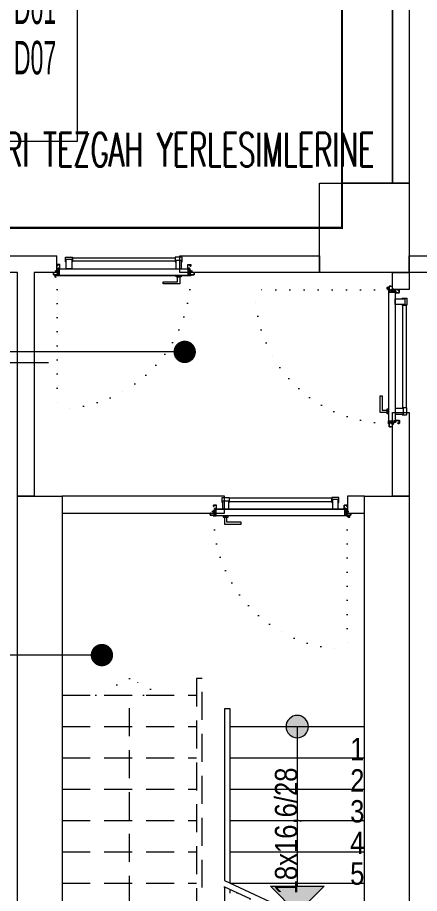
# Model space of a CAD drawing. Header units: metres. Extents: x -13194 to 152406, y -14653 to 29421.
# Drawn here: x 6470 to 6829, y 2645 to 3428 of the extents above; entities that cross this region are included whole.
import ezdxf
from ezdxf.enums import TextEntityAlignment as Align

# ---------------------------------------------------------------- set-up
doc = ezdxf.new("R2010")
doc.units = ezdxf.units.M
doc.header["$LTSCALE"] = 100
doc.header["$MEASUREMENT"] = 0
doc.linetypes.add('DOT2', pattern=[0.125, 0, -0.125])
doc.linetypes.add('HIDDEN', pattern=[0.375, 0.25, -0.125])
doc.layers.get('0').update_dxf_attribs({"color": 9, "lineweight": 9})
for name, color, linetype, lineweight in [('00', 9, 'Continuous', 9), ('01', 9, 'Continuous', 9), ('05', 9, 'Continuous', 9), ('06D', 9, 'Continuous', 9), ('10', 9, 'Continuous', 9), ('14', 9, 'Continuous', 9), ('19', 9, 'Continuous', 9), ('19D', 9, 'DOT2', 9), ('20', 9, 'DOT2', 9), ('21', 9, 'Continuous', 9), ('21_mahal200', 9, 'Continuous', 9), ('E-LINYE', 7, 'Continuous', 30)]:
    doc.layers.add(name, color=color, linetype=linetype, lineweight=lineweight)
doc.styles.add('Arial', font='arial.ttf', dxfattribs={"height": 2.5})
doc.styles.add('E-YAZI', font='txttw.shx')
doc.styles.add('MuuM_TEXT-ITALIC', font='ARIALNI.TTF')
doc.styles.add('MuuM_TEXT-STANDART', font='ARIALN.TTF')
doc.dimstyles.new('MuuM_DIM200', dxfattribs={"dimscale": 20, "dimtxt": 2, "dimasz": 1, "dimexe": 1, "dimexo": 1, "dimgap": 1, "dimtad": 1, "dimdec": 1, "dimrnd": 0.5, "dimdsep": 46, "dimtxsty": 'MuuM_TEXT-STANDART', "dimblk": 'ARCHTICK', "dimcen": 0, "dimdle": 0.15, "dimclrd": 256, "dimclre": 256, "dimclrt": 256, "dimadec": 0, "dimazin": 0, "dimtfac": 5, "dimtdec": 1, "dimtix": 1, "dimtmove": 2, "dimatfit": 3, "dimldrblk": 'DOT', "dimfxl": 3, "dimfxlon": 1, "dimtolj": 1, "dimlwd": -1, "dimlwe": -1, "dimarcsym": 0})

# ---------------------------------------------------------------- blocks, each defined once
blk = doc.blocks.new('p-kolon_80x80')
blk.add_lwpolyline([(-40, -40), (40, -40), (40, 40), (-40, 40)], close=True)
blk = doc.blocks.new('2.bod.sitatik')
at = {"layer": '01'}
blk.add_lwpolyline([(6510, -5630), (6510, -5630), (6510, -5630), (6510, -6180), (6780, -6180), (6780, -5765), (6780, -5765), (6780, -5630), (6820, -5630), (6820, -6230), (6470, -6230), (6470, -5630), (6510, -5630)], dxfattribs=at)
at = {"layer": '01', "xscale": -1, "rotation": 180}
blk.add_blockref('p-kolon_80x80', (6780, -5390), dxfattribs=at)
blk = doc.blocks.new('p-işyeri')
at = {"color": 0, "const_width": 2}
blk.add_lwpolyline([(200, 0), (200, 700), (-200, 700), (-200, 0)], close=True, dxfattribs=at)
blk = doc.blocks.new('p-birim')
blk.add_lwpolyline([(0, 0), (1, 0), (1, 1), (0, 1)], close=True)
blk = doc.blocks.new('0_arrowstairs')
blk.add_lwpolyline([(0, 0), (0, -30), (15, 0), (0, 30)], close=True)
blk = doc.blocks.new('p-M01-M02_M03')
at = {"layer": '19'}
h = blk.add_hatch(color=256, dxfattribs=at)
h.dxf.hatch_style = 1
h.paths.add_polyline_path([(186, -201.29), (234, -201.29), (210, -177.25)])
h = blk.add_hatch(color=256, dxfattribs=at)
h.dxf.hatch_style = 1
edge = h.paths.add_edge_path()
edge.add_arc((210, -344), 10, 0, 360)
for points in [[(145, -206.33), (270, -148)], [(145, -206.33), (270, -148)], [(210, -344), (210, -201.29), (210, -201.29)], [(150, -204), (150, -360), (150, -360), (145, -360), (145, -360), (145, -206.33)]]:
    blk.add_lwpolyline(points, dxfattribs=at)
blk.add_lwpolyline([(186, -201.29), (234, -201.29), (210, -177.25)], close=True, dxfattribs=at)
at = {"layer": '19', "linetype": 'Continuous'}
for points in [[(210, -176), (270, -176)], [(150, -204), (270, -204)], [(150, -232), (270, -232)], [(150, -260), (270, -260)], [(150, -288), (270, -288)], [(150, -316), (270, -316)], [(150, -344), (270, -344)]]:
    blk.add_lwpolyline(points, dxfattribs=at)
at = {"layer": '19'}
blk.add_circle((210, -344), 10, dxfattribs=at)
at = {"layer": '19D', "linetype": 'HIDDEN'}
for points in [[(145, -200.74), (145, -125), (125, -125), (125, -125), (125, -387), (120, -387), (120, -120), (120, -120), (150, -120), (150, -198.41)], [(150, -120), (270, -120)], [(210, -165), (210, -120)], [(0, -148), (120, -148)], [(145, -200.74), (270, -142.41)], [(150, -148), (258.02, -148)], [(0, -176), (120, -176)], [(150, -176), (198.02, -176)], [(0, -204), (120, -204)], [(0, -232), (120, -232)], [(0, -260), (120, -260)], [(0, -288), (120, -288)], [(0, -316), (120, -316)], [(0, -344), (120, -344)], [(0, -372), (120, -372)]]:
    blk.add_lwpolyline(points, dxfattribs=at)
at = {"layer": '19D', "linetype": 'HIDDEN', "extrusion": (0, 0, -1)}
blk.add_lwpolyline([(-60, -148), (-60, -372)], dxfattribs=at)
at = {"layer": '19D'}
blk.add_lwpolyline([(145, -200.74), (270, -142.41)], dxfattribs=at)
at = {"layer": '19D', "linetype": 'HIDDEN', "extrusion": (0, 0, -1)}
blk.add_circle((-60, -148), 5, dxfattribs=at)
at = {"layer": '19D', "linetype": 'HIDDEN', "extrusion": (0, 0, -1), "zscale": -1, "rotation": 90}
blk.add_blockref('0_arrowstairs', (-210, -120), dxfattribs=at)
at = {"layer": '19D', "linetype": 'HIDDEN', "extrusion": (0, 0, -1), "rotation": 270}
blk.add_blockref('0_arrowstairs', (-60, -372), dxfattribs=at)
blk = doc.blocks.new('*U19')
at = {"ltscale": 15}
for p, q in [((-24.9, 0.9), (-25.7, 0)), ((-24.9, -0.9), (-25.7, 0)), ((-22.9, 1.5), (-24.9, 0.9)), ((-22.9, 1.5), (-22.9, -1.5)), ((-21.2, -2.7), (-18.1, 2.8)), ((-21, -2.7), (-17.9, 2.7)), ((-19.7, -2.7), (-16.6, 2.8)), ((-19.5, -2.7), (-16.4, 2.7)), ((-18.5, 1.5), (-18.3, 2)), ((-18.2, -2.7), (-15.1, 2.8)), ((-18, -2.7), (-14.9, 2.7)), ((-17, 1.5), (-16.8, 2)), ((-16.7, -2.7), (-13.6, 2.8)), ((-16.5, -2.7), (-13.4, 2.7)), ((-15.5, 1.5), (-15.3, 2)), ((-15.2, -2.7), (-12.1, 2.8)), ((-15, -2.7), (-11.9, 2.7)), ((-14, 1.5), (-13.8, 2)), ((-13.7, -2.7), (-10.6, 2.8)), ((-13.5, -2.7), (-10.4, 2.7)), ((-12.5, 1.5), (-12.3, 2)), ((-12.2, -2.7), (-9.1, 2.8)), ((-12, -2.7), (-8.9, 2.7)), ((-11, 1.5), (-10.8, 2)), ((-10.7, -2.7), (-7.6, 2.8)), ((-10.5, -2.7), (-7.4, 2.7)), ((-9.5, 1.5), (-9.3, 2)), ((-9.2, -2.7), (-6.1, 2.8)), ((-9, -2.7), (-5.9, 2.7)), ((-8, 1.5), (-7.8, 2)), ((-7.7, -2.7), (-4.6, 2.8)), ((-7.5, -2.7), (-4.4, 2.7)), ((-6.5, 1.5), (-6.3, 2)), ((-6.2, -2.7), (-3.1, 2.8)), ((-6, -2.7), (-2.9, 2.7)), ((-5, 1.5), (-4.8, 2)), ((-4.7, -2.7), (-1.6, 2.8)), ((-4.5, -2.7), (-1.4, 2.7)), ((-3.5, 1.5), (-3.3, 2)), ((-2, 1.5), (-1.8, 2)), ((-0.5, 4.2), (-1.5, 1.5)), ((0, 0.5), (-0.6, 0.5)), ((-24.9, -0.9), (-22.9, -1.5)), ((-8.6, -1.5), (-22.9, -1.5)), ((-21.2, -2.7), (-20.9, -1.5)), ((-20.3, -1.5), (-19.1, -1.5)), ((-19.7, -2.7), (-19.4, -1.5)), ((-18.8, -1.5), (-17.6, -1.5)), ((-18.2, -2.7), (-17.9, -1.5)), ((-17.3, -1.5), (-16.1, -1.5)), ((-16.7, -2.7), (-16.4, -1.5)), ((-15.8, -1.5), (-14.6, -1.5)), ((-15.2, -2.7), (-14.9, -1.5)), ((-14.3, -1.5), (-13.1, -1.5)), ((-13.7, -2.7), (-13.4, -1.5)), ((-12.8, -1.5), (-11.6, -1.5)), ((-12.2, -2.7), (-11.9, -1.5)), ((-11.3, -1.5), (-10.1, -1.5)), ((-10.7, -2.7), (-10.4, -1.5)), ((-9.8, -1.5), (-8.6, -1.5)), ((-9.2, -2.7), (-8.9, -1.5)), ((-8.3, -1.5), (-7.1, -1.5)), ((-7.7, -2.7), (-7.4, -1.5)), ((-6.8, -1.5), (-5.6, -1.5)), ((-6.2, -2.7), (-5.9, -1.5)), ((-5.3, -1.5), (-4.1, -1.5)), ((-4.7, -2.7), (-4.4, -1.5)), ((-3.8, -1.5), (-2.1, -1.5)), ((-0.5, -4.2), (-1.5, -1.5)), ((0, -0.5), (-0.6, -0.5))]:
    blk.add_line(p, q, dxfattribs=at)
for p, q in [((-6.9, 1.5), (-22.9, 1.5)), ((-17.4, 1.5), (-18.6, 1.5)), ((-15.9, 1.5), (-17.1, 1.5)), ((-14.4, 1.5), (-15.6, 1.5)), ((-12.9, 1.5), (-14.1, 1.5)), ((-11.4, 1.5), (-12.6, 1.5)), ((-9.9, 1.5), (-11.1, 1.5)), ((-8.4, 1.5), (-9.6, 1.5)), ((-6.9, 1.5), (-8.1, 1.5)), ((-5.4, 1.5), (-6.6, 1.5)), ((-3.9, 1.5), (-5.1, 1.5)), ((-2.4, 1.5), (-3.6, 1.5)), ((-1.5, 1.5), (-2.1, 1.5)), ((0, 0.5), (0, 4.1)), ((-1.5, -1.5), (-2.1, -1.5)), ((0, -0.5), (0, -4.1))]:
    blk.add_line(p, q)
for centre, radius, start, end in [((-26, 3.9), 3.92, 274.361, 322.10246), ((-26, -3.9), 3.92, 37.89754, 85.639), ((-18, 2.8), 0.0971, 330.32042, 150.32042), ((-16.5, 2.8), 0.0971, 330.32042, 150.32042), ((-15, 2.8), 0.0971, 330.32042, 150.32042), ((-13.5, 2.8), 0.0971, 330.32042, 150.32042), ((-12, 2.8), 0.0971, 330.32042, 150.32042), ((-10.5, 2.8), 0.0971, 330.32042, 150.32042), ((-9, 2.8), 0.0971, 330.32042, 150.32042), ((-7.5, 2.8), 0.0971, 330.32042, 150.32042), ((-6, 2.8), 0.0971, 330.32042, 150.32042), ((-4.5, 2.8), 0.0971, 330.32042, 150.32042), ((-3, 2.8), 0.0971, 330.32042, 150.32042), ((-1.5, 2.8), 0.0971, 330.32042, 150.32042), ((-0.6, 0), 0.486, 90, 270), ((-0.3, 4.1), 0.25, 0, 150.08641), ((-21.1, -2.7), 0.0971, 150.32042, 330.32042), ((-19.6, -2.7), 0.0971, 150.32042, 330.32042), ((-18.1, -2.7), 0.0971, 150.32042, 330.32042), ((-16.6, -2.7), 0.0971, 150.32042, 330.32042), ((-15.1, -2.7), 0.0971, 150.32042, 330.32042), ((-13.6, -2.7), 0.0971, 150.32042, 330.32042), ((-12.1, -2.7), 0.0971, 150.32042, 330.32042), ((-10.6, -2.7), 0.0971, 150.32042, 330.32042), ((-9.1, -2.7), 0.0971, 150.32042, 330.32042), ((-7.6, -2.7), 0.0971, 150.32042, 330.32042), ((-6.1, -2.7), 0.0971, 150.32042, 330.32042), ((-4.6, -2.7), 0.0971, 150.32042, 330.32042), ((-0.3, -4.1), 0.25, 209.91359, 0)]:
    blk.add_arc(centre, radius, start, end, dxfattribs=at)
blk = doc.blocks.new('conta')
at = {"ltscale": 10}
for p, q in [((-2649.88, 5344.46), (-2649.78, 5344.3)), ((-2649.87, 5345.53), (-2649.81, 5345.61)), ((-2649.78, 5344.3), (-2649.74, 5344.3)), ((-2649.72, 5345.4), (-2649.28, 5345.4)), ((-2649.25, 5345.41), (-2649.09, 5345.51)), ((-2648.97, 5344.05), (-2648.78, 5343.8)), ((-2648.87, 5344.09), (-2648.7, 5343.86)), ((-2648.83, 5344.87), (-2648.56, 5345.24)), ((-2648.77, 5345.12), (-2648.63, 5345.3)), ((-2648.71, 5343.79), (-2648.71, 5343.79)), ((-2648.56, 5345.31), (-2648.56, 5345.31))]:
    blk.add_line(p, q, dxfattribs=at)
for centre, radius, start, end in [((-2653.03, 5345), 3.19, 350.46739, 8.93723), ((-2649.87, 5344.47), 0.02, 170.46739, 213.74513), ((-2649.83, 5345.5), 0.05, 140.63452, 188.93723), ((-2649.74, 5345.58), 0.0696, 22.24275, 159.25804), ((-2650.94, 5345.01), 1.24, 340.33821, 16.77718), ((-2649.74, 5344.58), 0.03, 160.33821, 273.26661), ((-2649.72, 5345.37), 0.03, 90, 196.77718), ((-2649.56, 5341.55), 3.01, 80.43616, 93.26661), ((-2649.28, 5345.45), 0.05, 270, 303.00619), ((-2649.22, 5344.14), 0.231, 353.95711, 81.90038), ((-2649.08, 5345.49), 0.03, 4.79721, 123.00619), ((-2649.06, 5344.54), 0.03, 260.43616, 338.70659), ((-2650.22, 5344.99), 1.27, 338.70659, 23.04177), ((-2648.89, 5344.11), 0.1, 173.95711, 217.26527), ((-2649.01, 5345.57), 0.05, 18.79511, 42.1429), ((-2651.17, 5344.83), 2.33, 7.58966, 18.79511), ((-2658.2, 5345.19), 9.36, 353.68569, 357.8537), ((-2648.79, 5344.15), 0.1, 173.68569, 217.26527), ((-2648.81, 5345.15), 0.05, 187.58966, 322.73473), ((-2648.79, 5344.84), 0.05, 142.73473, 180.2669), ((-2648.74, 5343.83), 0.05, 217.26527, 307.26527), ((-2648.74, 5343.83), 0.05, 307.26527, 37.26527), ((-2648.59, 5345.27), 0.05, 52.73473, 142.73473), ((-2648.59, 5345.27), 0.05, 322.73473, 52.73473)]:
    blk.add_arc(centre, radius, start, end, dxfattribs=at)
for points, knots in [([(-2649.74, 5344.31), (-2649.74, 5344.34), (-2649.7, 5344.52), (-2649.59, 5344.33), (-2649.34, 5344.36), (-2649.23, 5344.37), (-2649.18, 5344.37)], [0, 0, 0, 0, 0.1008757, 0.3841126, 0.5436166, 0.6906785, 0.6906785, 0.6906785, 0.6906785]), ([(-2648.98, 5345.6), (-2649, 5345.63), (-2649.09, 5345.71), (-2649.23, 5345.44), (-2649.32, 5345.74), (-2649.39, 5345.46), (-2649.51, 5345.75), (-2649.59, 5345.5), (-2649.65, 5345.57), (-2649.68, 5345.61)], [0.0086373, 0.0086373, 0.0086373, 0.0086373, 0.1097304, 0.3133405, 0.4430081, 0.5658764, 0.7165186, 0.8527974, 0.9648495, 0.9648495, 0.9648495, 0.9648495])]:
    blk.add_open_spline(points, degree=3, knots=knots, dxfattribs=at)
blk = doc.blocks.new('p-yn_sackasa')
at = {"layer": '10', "linetype": 'Continuous'}
for p, q in [((-2.19, 0), (-2.19, -0.15)), ((0, 6.16), (0, 6.9)), ((0.01, 6.9), (0.01, 6.15)), ((0.14, 6.9), (0.14, 6.16)), ((0.15, 6.9), (0.15, 6.16)), ((2.69, 7.16), (0.26, 7.16)), ((2.69, 7.15), (0.26, 7.15)), ((2.69, 7.02), (0.26, 7.02)), ((0.26, 7.01), (2.69, 7.01)), ((0.26, 6.05), (0.76, 6.05)), ((0.75, 6.04), (0.26, 6.04)), ((0.26, 5.91), (0.75, 5.91)), ((0.76, 5.9), (0.26, 5.9)), ((0.67, -0.71), (0.67, 2.27)), ((0.69, -0.71), (0.69, 2.27)), ((0.75, 5.91), (0.75, 6.04)), ((0.76, 5.9), (0.76, 6.05)), ((0.81, -0.71), (0.81, 2.27)), ((0.83, -0.71), (0.83, 2.27)), ((0.92, 2.33), (0.95, 2.32)), ((0.93, 2.34), (0.95, 2.33)), ((1.01, 2.46), (0.99, 2.47)), ((0.99, 2.46), (1.01, 2.45)), ((1.11, 2.52), (1.11, 3.73)), ((1.12, 2.52), (1.12, 3.73)), ((1.25, 3.73), (1.25, 2.52)), ((1.26, 2.52), (1.26, 3.73)), ((1.37, 3.98), (2.49, 3.98)), ((2.49, 3.97), (1.37, 3.97)), ((1.37, 3.84), (2.49, 3.84)), ((2.49, 3.83), (1.37, 3.83)), ((2.6, 3.69), (2.5, 3.36)), ((2.51, 3.35), (2.61, 3.69)), ((2.73, 3.65), (2.63, 3.32)), ((2.74, 3.64), (2.64, 3.31)), ((2.8, 3.29), (2.8, 6.9)), ((2.81, 3.29), (2.81, 6.9)), ((2.94, 3.29), (2.94, 6.9)), ((2.95, 3.29), (2.95, 6.9)), ((-2.95, -0.25), (-2.95, -1.75)), ((-2.94, -1.75), (-2.94, -0.25)), ((-2.81, -0.25), (-2.81, -1.75)), ((-2.8, -0.25), (-2.8, -1.75)), ((-2.19, 0), (-2.7, 0)), ((-2.2, -0.01), (-2.7, -0.01)), ((-2.2, -0.14), (-2.7, -0.14)), ((-2.19, -0.15), (-2.7, -0.15)), ((1.01, -1.85), (-2.7, -1.85)), ((1.01, -1.86), (-2.7, -1.86)), ((-2.7, -1.99), (1.01, -1.99)), ((1.01, -2), (-2.7, -2)), ((-2.2, -0.14), (-2.2, -0.01)), ((0.92, -0.77), (0.95, -0.76)), ((0.93, -0.78), (0.95, -0.77)), ((0.99, -0.89), (1.01, -0.88)), ((1.01, -0.89), (0.99, -0.91)), ((1.11, -0.96), (1.11, -1.75)), ((1.12, -0.96), (1.12, -1.75)), ((1.25, -0.96), (1.25, -1.75)), ((1.26, -0.96), (1.26, -1.75))]:
    blk.add_line(p, q, dxfattribs=at)
for points in [[(0.15, 2.14), (0.67, 2.14), (0.67, -0.54), (0.15, -0.54)], [(0.15, 2.14), (0.41, 2.14), (0.41, -0.54), (0.15, -0.54)]]:
    blk.add_lwpolyline(points, close=True, dxfattribs=at)
for centre, radius, start, end in [((0.26, 6.9), 0.261, 90, 180), ((0.26, 6.16), 0.261, 180, 270), ((0.26, 6.9), 0.249, 90, 180), ((0.26, 6.16), 0.249, 181.34499, 271.35021), ((0.26, 6.9), 0.122, 90, 180), ((0.26, 6.16), 0.122, 180, 270), ((0.26, 6.9), 0.11, 90, 180), ((0.26, 6.16), 0.11, 180, 270), ((0.89, 2.27), 0.219, 63.21528, 180), ((0.89, 2.27), 0.206, 63.21689, 180), ((0.89, 2.27), 0.0801, 63.21502, 180), ((0.89, 2.27), 0.0674, 63.21445, 180), ((1.04, 2.52), 0.206, 243.2197, 0), ((1.04, 2.52), 0.219, 243.21479, 0), ((1.04, 2.52), 0.0801, 243.22028, 0), ((1.04, 2.52), 0.0674, 243.21287, 0), ((1.37, 3.73), 0.253, 90, 180), ((1.37, 3.73), 0.24, 90, 180), ((1.37, 3.73), 0.114, 90, 180), ((1.37, 3.73), 0.101, 90, 180), ((2.49, 3.72), 0.261, 342.86025, 90), ((2.49, 3.72), 0.249, 342.86129, 90), ((2.49, 3.72), 0.122, 342.86074, 90), ((2.49, 3.72), 0.11, 342.86215, 90), ((2.72, 3.29), 0.232, 162.8601, 0), ((2.72, 3.29), 0.219, 162.86127, 0), ((2.72, 3.29), 0.0927, 162.86053, 0), ((2.72, 3.29), 0.0801, 162.86241, 0), ((2.69, 6.9), 0.261, 0, 90), ((2.69, 6.9), 0.249, 0, 90), ((2.69, 6.9), 0.122, 0, 90), ((2.69, 6.9), 0.11, 0, 90), ((-2.7, -0.25), 0.253, 90, 180), ((-2.7, -1.75), 0.253, 180, 270), ((-2.7, -0.25), 0.24, 90, 180), ((-2.7, -1.75), 0.24, 180, 270), ((-2.7, -0.25), 0.114, 90, 180), ((-2.7, -1.75), 0.114, 180, 270), ((-2.7, -0.25), 0.101, 90, 180), ((-2.7, -1.75), 0.101, 180, 270), ((0.89, -0.71), 0.219, 180, 296.78496), ((0.89, -0.71), 0.206, 180, 296.78515), ((0.89, -0.71), 0.0801, 180, 296.78498), ((0.89, -0.71), 0.0674, 180, 180.52454), ((0.89, -0.71), 0.0674, 180, 296.78713), ((1.04, -0.96), 0.219, 0, 116.78545), ((1.04, -0.96), 0.206, 0, 116.78362), ((1.04, -0.96), 0.0801, 0, 116.78105), ((1.04, -0.96), 0.0674, 0, 116.78713), ((1.01, -1.75), 0.114, 270, 0), ((1.01, -1.75), 0.24, 270, 0), ((1.01, -1.75), 0.101, 270, 0), ((1.01, -1.75), 0.253, 270, 0)]:
    blk.add_arc(centre, radius, start, end, dxfattribs=at)
at = {"layer": '10', "xscale": 0.0842696629213483, "yscale": 0.0842696629213483, "zscale": 0.0842696629213483}
blk.add_blockref('*U19', (0.95, 1.35), dxfattribs=at)
at = {"layer": '14', "xscale": -0.7887640449438696, "yscale": 0.7887640449438696, "zscale": 0.7887640449438204, "rotation": 90}
blk.add_blockref('conta', (4217.78, -2086.42), dxfattribs=at)
blk = doc.blocks.new('*U403')
at = {"layer": '06D'}
for points in [[(110.12, 4.76), (110.12, 11.01), (95.12, 11.01), (95.12, 9.14), (107.87, 9.14), (107.87, 9.14), (107.87, 4.76), (110.12, 4.76)], [(111.2, 3.51), (111.2, 4.76), (106.8, 4.76), (106.8, 3.51), (111.2, 3.51)]]:
    blk.add_lwpolyline(points, dxfattribs=at)
for points in [[(8.5, -11.11), (13.5, -11.11), (13.5, -2.49), (8.5, -2.49)], [(111.5, -9.99), (106.5, -9.99), (106.5, -2.49), (111.5, -2.49)], [(14.12, -12.36), (105.87, -12.36), (105.87, -9.23), (14.12, -9.23)]]:
    blk.add_lwpolyline(points, close=True, dxfattribs=at)
for points in [[(8.5, -8.61), (7.87, -8.61), (7.87, -12.61, 0.414214), (8.25, -12.98), (13.75, -12.98, 0.414214), (14.12, -12.61), (14.12, -8.61), (13.5, -8.61)], [(111.5, -8.61), (112.12, -8.61), (112.12, -12.61, -0.414214), (111.75, -12.98), (106.25, -12.98, -0.414214), (105.87, -12.61), (105.87, -8.61), (106.5, -8.61)]]:
    blk.add_lwpolyline(points, format="xyb", dxfattribs=at)
at = {"layer": '10', "ltscale": 10}
for p, q in [((-1.6, 3.68), (-1.73, 3.58)), ((-1.6, 3.68), (-1.73, 3.58)), ((-1.22, 3.11), (-1.22, 3.24)), ((-1.22, 3.11), (-1.22, 3.24)), ((-1.22, 3.11), (-1.05, 3.11)), ((-1.22, 3.11), (-1.05, 3.11)), ((-1.05, 2.95), (-1.05, 3.38)), ((-1.05, 2.95), (-1.05, 3.38)), ((-0.84, 2.95), (-0.84, 3.38)), ((-0.84, 2.95), (-0.84, 3.38)), ((0.3, 3.41), (0.3, 3.29)), ((0.4, 3.51), (119.6, 3.51)), ((0.4, 3.19), (2.25, 3.19)), ((0.45, 3.36), (119.54, 3.36)), ((0.45, 3.36), (0.45, 3.34)), ((0.45, 3.34), (2.35, 3.34)), ((1, 0.04), (2, 0.69)), ((2, 1.13), (2, 0.69)), ((2.3, 1.13), (2, 1.13)), ((2, 0.69), (2, -0.81)), ((2.3, 3.14), (2.3, -2.39)), ((2.3, 0.69), (2.3, 1.13)), ((2.3, -0.81), (2.3, 0.69)), ((2.45, 3.24), (2.45, -2.29)), ((117.55, 3.24), (117.55, -2.29)), ((119.54, 3.34), (117.65, 3.34)), ((117.7, 3.14), (117.7, -2.39)), ((117.7, 1.13), (117.7, -0.37)), ((118, 1.13), (117.7, 1.13)), ((117.7, 1.13), (117.7, -0.37)), ((118, 1.13), (117.7, 1.13)), ((119.6, 3.19), (117.75, 3.19)), ((118, -0.37), (118, 1.13)), ((118, -0.37), (118, 1.13)), ((118, 0.88), (119, 0.88)), ((118, 0.88), (119, 0.88)), ((118, 0.68), (119, 0.68)), ((118, 0.68), (119, 0.68)), ((119, 0.28), (118, -0.37)), ((119, 0.28), (118, -0.37)), ((119.55, 3.36), (119.55, 3.34)), ((119.7, 3.41), (119.7, 3.29)), ((2, -0.36), (1, -0.36)), ((2, -0.56), (1, -0.56)), ((2, -0.81), (2.3, -0.81)), ((2.4, -2.49), (117.6, -2.49)), ((2.5, -2.34), (117.5, -2.34)), ((117.7, -0.37), (117.7, -0.81)), ((117.7, -0.37), (117.7, -0.81)), ((117.7, -0.81), (118, -0.81)), ((117.7, -0.81), (118, -0.81)), ((118, -0.81), (118, -0.37)), ((118, -0.81), (118, -0.37))]:
    blk.add_line(p, q, dxfattribs=at)
blk.add_circle((-0.95, 4.22), 0.843, dxfattribs=at)
blk.add_circle((-0.95, 4.22), 0.843, dxfattribs=at)
for centre, radius, start, end in [((-0.95, 4.22), 1.01, 219.4092, 254.28614), ((-0.95, 4.22), 1.01, 219.4092, 254.28614), ((-0.42, 3.21), 0.428, 156.35197, 217.62095), ((-0.42, 3.21), 0.428, 156.35197, 217.62095), ((-0.42, 3.21), 0.302, 105.55242, 240.03149), ((-0.42, 3.21), 0.302, 105.55242, 240.03149), ((0.4, 3.41), 0.1, 90, 180), ((0.4, 3.29), 0.1, 180, 270), ((0.45, 3.36), 0.005, 90, 180), ((0.45, 3.34), 0.005, 180, 270), ((2.25, 3.14), 0.05, 0, 90), ((2.35, 3.24), 0.1, 0, 90), ((117.65, 3.24), 0.1, 90, 180), ((117.75, 3.14), 0.05, 90, 180), ((119.54, 3.36), 0.005, 0, 90), ((119.54, 3.34), 0.005, 270, 0), ((119.6, 3.41), 0.1, 0, 90), ((119.6, 3.29), 0.1, 270, 0), ((2.4, -2.39), 0.1, 180, 270), ((2.5, -2.29), 0.05, 180, 270), ((117.56, -2.35), 0.141, 284.92708, 345.07292)]:
    blk.add_arc(centre, radius, start, end, dxfattribs=at)
at = {"layer": '20'}
blk.add_lwpolyline([(0.3, 3.35), (0.3, 122.75, -0.414214), (119.7, 3.35, 1)], format="xyb", dxfattribs=at)
at = {"xscale": -1, "rotation": 180}
blk.add_blockref('p-yn_sackasa', (0, 0.95), dxfattribs=at)
at = {"rotation": 180}
blk.add_blockref('p-yn_sackasa', (120, 0.95), dxfattribs=at)
blk = doc.blocks.new('0_elevationtarget-p-bk')
h = blk.add_hatch(color=250)
h.paths.add_polyline_path([(1.875, 0, 0.414214), (0, 1.875), (0, 0)])
h.paths.add_polyline_path([(0, 0), (-1.875, 0, 0.414214), (0, -1.875)])
blk.add_line((0, -2.625), (0, 2.625))
blk.add_lwpolyline([(12.453, 0), (-3, 0)])
blk.add_circle((0, 0), 1.875)
at = {"style": 'Arial'}
blk.add_attdef('BITMISKOT', text='', height=2, dxfattribs=at).set_placement((4.5, 0), align=Align.BOTTOM_LEFT)
at = {"style": 'MuuM_TEXT-ITALIC'}
blk.add_attdef('FINISHINGFLOORLEVEL', text='', height=2, dxfattribs=at).set_placement((4.5, -0.592), align=Align.TOP_LEFT)
blk = doc.blocks.new('_ArchTick')
at = {"color": 0, "linetype": 'ByBlock', "const_width": 0.15}
blk.add_lwpolyline([(-0.5, -0.5), (0.5, 0.5)], dxfattribs=at)
blk = doc.blocks.new('_Dot')
at = {"color": 0, "linetype": 'ByBlock', "lineweight": -2}
blk.add_line((-0.5, 0), (-1, 0), dxfattribs=at)
at = {"color": 0, "linetype": 'ByBlock', "const_width": 0.5}
blk.add_lwpolyline([(-0.25, 0, 1), (0.25, 0, 1)], format="xyb", close=True, dxfattribs=at)
blk = doc.blocks.new('0_roomno2')
blk.add_lwpolyline([(19.375, -10.5), (0, -10.5), (0, 0), (19.375, 0)], close=True)
for points in [[(0, -3), (19.375, -3)], [(8.125, -3), (8.125, -10.5)], [(11.875, -3), (11.875, -10.5)], [(15.625, -3), (15.625, -10.5)], [(0, -6.75), (8.125, -6.75)]]:
    blk.add_lwpolyline(points)
at = {"style": 'MuuM_TEXT-STANDART', "width": 0.6}
blk.add_text('H:', height=1.5, dxfattribs=at).set_placement((0.35, -8.608), align=Align.MIDDLE_LEFT)
at = {"style": 'Arial'}
blk.add_attdef('ODANO', (0, 1.17), '', height=2, dxfattribs=at)
blk.add_attdef('MEKANADI', text='', height=2, dxfattribs=at).set_placement((0.35, -3), align=Align.BOTTOM_LEFT)
at = {"style": 'MuuM_TEXT-STANDART', "width": 0.6}
for tag, p in [('YER01', (10, -4.5)), ('TAVAN01', (13.75, -4.5)), ('DUVAR01', (17.5, -4.5)), ('YER02', (10, -6.75)), ('TAVAN02', (13.75, -6.75)), ('DUVAR02', (17.5, -6.75)), ('YER03', (10, -9)), ('TAVAN03', (13.75, -9)), ('DUVAR03', (17.5, -9))]:
    blk.add_attdef(tag, text='', height=1.5, dxfattribs=at).set_placement(p, align=Align.MIDDLE_CENTER)
for tag, p in [('M2', (0.35, -4.875)), ('TEMIZTAVANYUKSEKLIGI', (1.8, -8.608))]:
    blk.add_attdef(tag, text='', height=1.5, dxfattribs=at).set_placement(p, align=Align.MIDDLE_LEFT)
blk = doc.blocks.new('2.bod.Mimari')
at = {"layer": '00'}
for points in [[(6820, -4630), (6820, -5350), (6805, -5350), (6805, -4630)], [(6820, -5415), (7440, -5415), (7440, -5430), (6820, -5430)], [(6805, -5445), (6805, -5430), (6820, -5430), (6820, -5445), (6805, -5445)], [(6820, -5565), (6820, -5630), (6805, -5630), (6805, -5555), (6820, -5555)], [(6645, -5630), (6510, -5630), (6510, -5645), (6655, -5645), (6655, -5630), (6645, -5630)], [(6780, -5630), (6765, -5630), (6765, -5645), (6780, -5645), (6780, -5630), (6780, -5630)]]:
    blk.add_lwpolyline(points, close=True, dxfattribs=at)
for points in [[(6505, -5430), (6485, -5430), (6485, -5630), (6470, -5630), (6470, -5430), (6140, -5430), (6140, -5415), (6505, -5415)], [(6505, -5430), (6505, -5415)], [(6615, -5415), (6740, -5415), (6740, -5415), (6740, -5430), (6740, -5430), (6615, -5430), (6615, -5415)]]:
    blk.add_lwpolyline(points, dxfattribs=at)
at = {"xscale": -1, "rotation": 180}
blk.add_blockref('p-M01-M02_M03', (6510, -6180), dxfattribs=at)
at = {"layer": '05', "xscale": -45, "yscale": 720}
blk.add_blockref('p-birim', (6805, -5350), dxfattribs=at)
at = {"layer": '06D', "color": 89, "linetype": 'HIDDEN', "true_color": 0x2e4d23, "rotation": 90}
blk.add_blockref('p-işyeri', (6760, -5190), dxfattribs=at)
at = {"layer": '10', "xscale": -1}
for p, rotation in [((6505, -5429.05), 180), ((6805, -5445), 90)]:
    blk.add_blockref('*U403', p, dxfattribs=dict(at, rotation=rotation))
at = {"layer": '10', "rotation": 180}
blk.add_blockref('*U403', (6765, -5644.05), dxfattribs=at)
at = {"layer": '21'}
ref = blk.add_blockref('0_elevationtarget-p-bk', (6310.89, -5510.77), dxfattribs=dict(at, xscale=15, yscale=15, zscale=15))
ref.add_attrib('BITMISKOT', '-14.20', dxfattribs={"layer": '0', "height": 30, "style": 'Arial'}).set_placement((6338.21, -5512.96), align=Align.BOTTOM_LEFT)
at = {"layer": '21_mahal200'}
ref = blk.add_blockref('0_roomno2', (6135.68, -5102.75), dxfattribs=dict(at, xscale=20, yscale=20, zscale=20))
ref.add_attrib('ODANO', 'B2-41', (6135.68, -5079.35), dxfattribs={"layer": '0', "height": 40, "style": 'Arial'})
ref.add_attrib('MEKANADI', 'POMPA O.', dxfattribs={"layer": '0', "height": 40, "style": 'Arial'}).set_placement((6142.68, -5162.75), align=Align.BOTTOM_LEFT)
ref.add_attrib('M2', '6.78 m2', dxfattribs={"layer": '0', "height": 30, "style": 'MuuM_TEXT-STANDART', "width": 0.6}).set_placement((6142.68, -5200.25), align=Align.MIDDLE_LEFT)
ref.add_attrib('TEMIZTAVANYUKSEKLIGI', '5.40 M', dxfattribs={"layer": '0', "height": 30, "style": 'MuuM_TEXT-STANDART', "width": 0.6}).set_placement((6171.68, -5274.91), align=Align.MIDDLE_LEFT)
ref.add_attrib('YER01', 'Y02', dxfattribs={"layer": '0', "height": 30, "style": 'MuuM_TEXT-STANDART', "width": 0.6}).set_placement((6335.68, -5192.75), align=Align.MIDDLE_CENTER)
ref.add_attrib('TAVAN01', 'T09', dxfattribs={"layer": '0', "height": 30, "style": 'MuuM_TEXT-STANDART', "width": 0.6}).set_placement((6410.68, -5192.75), align=Align.MIDDLE_CENTER)
ref.add_attrib('DUVAR01', 'D01', dxfattribs={"layer": '0', "height": 30, "style": 'MuuM_TEXT-STANDART', "width": 0.6}).set_placement((6485.68, -5192.75), align=Align.MIDDLE_CENTER)
ref.add_attrib('DUVAR02', 'D07', dxfattribs={"layer": '0', "height": 30, "style": 'MuuM_TEXT-STANDART', "width": 0.6}).set_placement((6485.68, -5237.75), align=Align.MIDDLE_CENTER)
at = {"layer": '21', "style": 'MuuM_TEXT-STANDART'}
for s, p in [('1', (6780, -5866.08)), ('2', (6780, -5894.08)), ('3', (6780, -5921.74)), ('4', (6780, -5950)), ('5', (6780, -5977.4))]:
    blk.add_text(s, height=20, dxfattribs=at).set_placement(p, align=Align.RIGHT)
blk.add_text('18x16,6/28', height=20, rotation=90, dxfattribs=at).set_placement((6720, -5872.6), align=Align.RIGHT)
at = {"layer": '21_mahal200'}
for points in [[(6619.39, -5500.9), (5982.4, -5500.9)], [(6545.4, -5772.04), (5982.4, -5772.04)]]:
    blk.add_leader(points, dimstyle='MuuM_DIM200', override={"dimasz": 1, "dimfxl": 10}, dxfattribs=at)

msp = doc.modelspace()

# ---------------------------------------------------------------- block references
for name in ['2.bod.sitatik', '2.bod.Mimari']:
    msp.add_blockref(name, (0, 8630))

# ---------------------------------------------------------------- texts
at = {"layer": 'E-LINYE', "color": 30, "linetype": 'Continuous', "style": 'E-YAZI', "width": 0.6}
msp.add_text('ISYERLERI TEZGAH YERLESIMLERINE', height=30, dxfattribs=at).set_placement((6576.56, 3309.89), align=Align.MIDDLE_CENTER)

doc.saveas('drawing.dxf')
